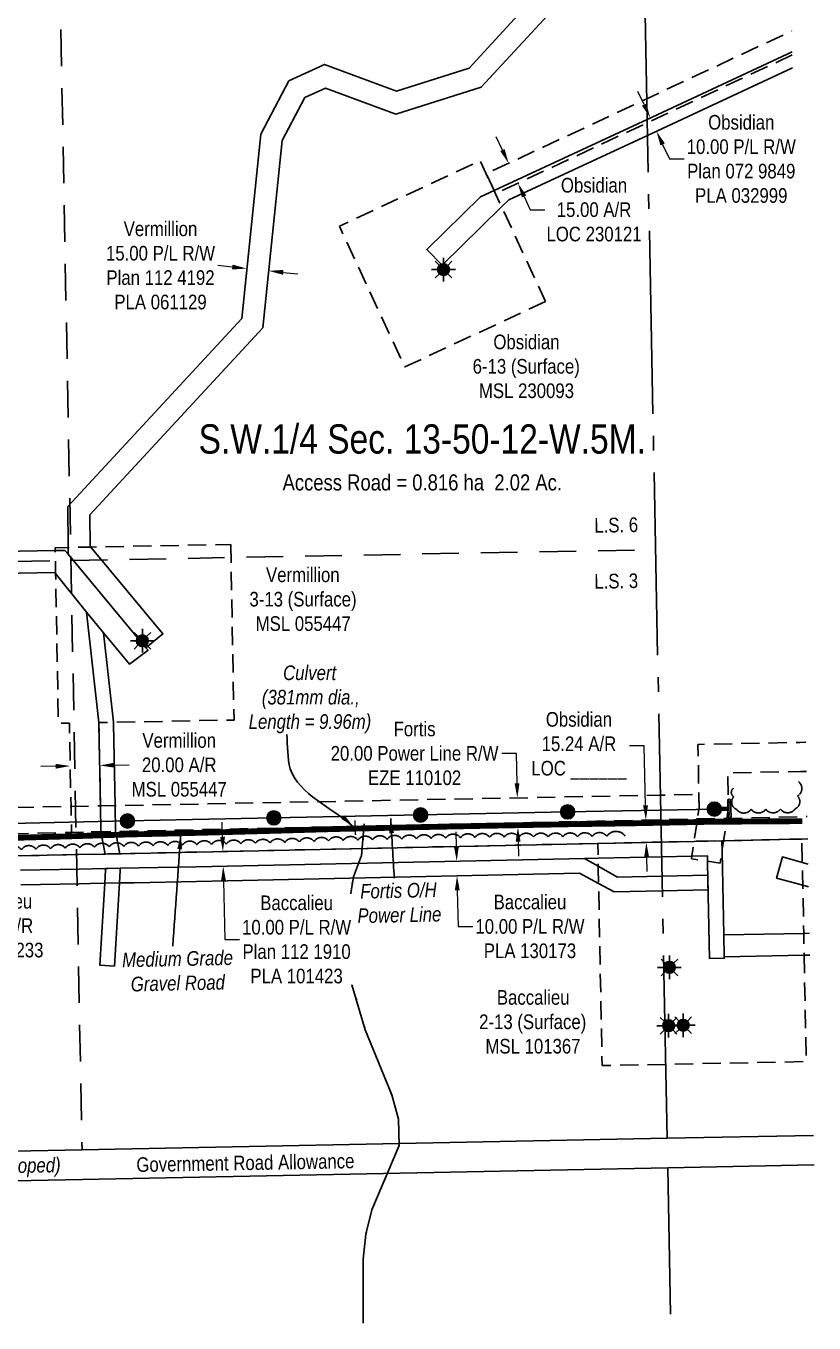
# Model space of a CAD drawing. Extents: x 589502 to 595950, y 5907385 to 5909234.
# Drawn here: x 591328 to 591866, y 5907396 to 5908282 of the extents above; entities that cross this region are included whole.
import ezdxf
from ezdxf.enums import TextEntityAlignment as Align

# ---------------------------------------------------------------- set-up
doc = ezdxf.new("R2010")
doc.units = 0
doc.header["$LTSCALE"] = 5
doc.header["$PDSIZE"] = 0.5
for name, pattern in [('0', [1, 1, 0]), ('foc-ACCESSROAD', [3.75, 2.5, -1.25]), ('foc-FLOWLINE', [3.75, 2.5, -1.25]), ('foc-LSD', [8, 5, -3]), ('foc-QUARTERLINE', [33, 25, -3, 2, -3]), ('foc-WHEELTRACKS', [2, 0.4, -1.6]), ('POWERLINE5', [7.8, 2.4, -0.6, 0.6, -0.6, 0.6, -0.6, 2.4])]:
    doc.linetypes.add(name, pattern=pattern)
doc.layers.get('Defpoints').update_dxf_attribs({"color": 9})
for name, color, linetype, lineweight in [('AS-GENERAL', 48, 'Continuous', 18), ('C-AR-T', 13, 'Continuous', 9), ('C-RW-T', 13, 'Continuous', 9), ('C-WS-T', 13, 'Continuous', 9), ('F-AR-T', 190, 'Continuous', 9), ('F-EZE-T', 190, 'Continuous', 9), ('F-RW-T', 190, 'Continuous', 9), ('F-WS-T', 190, 'Continuous', 9), ('T-TEXT', 48, 'Continuous', 18)]:
    doc.layers.add(name, color=color, linetype=linetype, lineweight=lineweight)
for name, color, linetype in [('AS-POWER', 104, 'foc-POWER'), ('AS-POWER-EXISTING', 72, 'POWERLINE5'), ('AS-POWER-EXISTING-ANC', 72, 'Continuous'), ('AS-ROADS', 254, 'Continuous'), ('C-AR', 13, 'foc-ACCESSROAD'), ('C-RW', 13, 'Continuous'), ('C-SYMBOL', 7, 'Continuous'), ('C-WS', 13, 'foc-ACCESSROAD'), ('C-WS-S', 8, 'Continuous'), ('F-EZE', 190, 'foc-FLOWLINE'), ('F-RW', 190, 'Continuous'), ('F-WS', 190, 'foc-ACCESSROAD'), ('F-WS-S', 8, 'Continuous'), ('L-AREAREQUIRED', 7, 'Continuous'), ('L-QSEC', 8, 'foc-QUARTERLINE'), ('L-ROAD-T', 7, 'Continuous'), ('L-SEC', 7, 'Continuous'), ('L-SECTION-LSD', 7, 'foc-LSD'), ('T-BUSH', 110, '0'), ('T-CREEK', 160, 'Continuous'), ('T-WATER-P3', 160, 'foc-WHEELTRACKS')]:
    doc.layers.add(name, color=color, linetype=linetype)
doc.styles.add('100L', font='ARIALN.TTF', dxfattribs={"height": 11})
doc.styles.add('175L', font='ARIALN.TTF', dxfattribs={"height": 20})
doc.styles.add('80CG', font='ARIALN.TTF', dxfattribs={"height": 10})
doc.styles.add('80L', font='ARIALN.TTF', dxfattribs={"height": 10})
doc.styles.add('80LS', font='ARIALNI.TTF', dxfattribs={"height": 10})
doc.styles.add('foc-LtypeFont', font='ARIALN.TTF', dxfattribs={"height": 7.35})
doc.linetypes.add('foc-POWER', pattern='A,6,-1,["P",foc-LtypeFont,S=0.2,R=0,X=-0.625,Y=-0.75],-1.24,4', length=12.24)
doc.linetypes.add('foc-TOPO-flowdirection-NOLINE', pattern='A,0,[">",foc-LtypeFont,S=0.3,R=0,X=0,Y=-0.945],-20,[">",foc-LtypeFont,S=0.3,R=0,X=0,Y=-0.945],0', length=20)
doc.dimstyles.new('Compass 5 000', dxfattribs={"dimscale": 5, "dimtxt": 9, "dimasz": 2, "dimexe": 0.2, "dimexo": 0.0625, "dimgap": 0.5, "dimtad": 0, "dimtih": 1, "dimtoh": 1, "dimzin": 0, "dimdsep": 46, "dimtxsty": '80CG', "dimcen": 0.1, "dimse1": 1, "dimse2": 1, "dimclrd": 256, "dimclrt": 256, "dimaunit": 1, "dimadec": 4, "dimazin": 0, "dimtfac": 0.06, "dimtofl": 0, "dimtmove": 0, "dimatfit": 1, "dimfxl": 0.2, "dimtolj": 1, "dimtzin": 0, "dimlwd": -1, "dimarcsym": 0})

# ---------------------------------------------------------------- blocks, each defined once
blk = doc.blocks.new('*D418')
at = {"layer": 'C-AR-T', "transparency": 16777216}
for p, q in [((591653.28, 5908196.92), (591649.05, 5908205.98)), ((591668.09, 5908165.2), (591672.32, 5908156.14)), ((591672.32, 5908156.14), (591682.32, 5908156.14))]:
    blk.add_line(p, q, dxfattribs=at)
for points in [[(591654.79, 5908197.63), (591651.77, 5908196.22), (591657.51, 5908187.86)], [(591669.6, 5908165.91), (591666.58, 5908164.5), (591663.86, 5908174.26)]]:
    blk.add_solid(points, dxfattribs=at)
at = {"layer": 'Defpoints', "color": 0, "transparency": 16777216}
for p in [(591665.53, 5908191.61), (591663.86, 5908174.26), (591671.88, 5908178.01)]:
    blk.add_point(p, dxfattribs=at)
at = {"layer": 'C-AR-T', "transparency": 16777216, "insert": (591715.83, 5908156.14), "char_height": 10, "attachment_point": 5, "style": '80CG'}
blk.add_mtext('\\A1;Obsidian\\P15.00 A/R\\PLOC 230121', dxfattribs=at)
blk = doc.blocks.new('*D425')
at = {"layer": 'C-RW-T', "transparency": 16777216}
for p, q in [((591750.04, 5908227.92), (591745.83, 5908236.99)), ((591762.68, 5908200.73), (591767.29, 5908190.81)), ((591767.29, 5908190.81), (591777.29, 5908190.81))]:
    blk.add_line(p, q, dxfattribs=at)
for points in [[(591751.55, 5908228.62), (591748.53, 5908227.22), (591754.25, 5908218.85)], [(591764.19, 5908201.43), (591761.17, 5908200.03), (591758.46, 5908209.8)]]:
    blk.add_solid(points, dxfattribs=at)
at = {"layer": 'Defpoints', "color": 0, "transparency": 16777216}
for p in [(591752.12, 5908217.86), (591758.46, 5908209.8), (591756.32, 5908208.8)]:
    blk.add_point(p, dxfattribs=at)
at = {"layer": 'C-RW-T', "transparency": 16777216, "insert": (591816.37, 5908190.81), "char_height": 10, "attachment_point": 5, "style": '80CG'}
blk.add_mtext('\\A1;Obsidian\\P10.00 P/L R/W\\PPlan 072 9849\\PPLA 032999', dxfattribs=at)
blk = doc.blocks.new('*D434')
at = {"layer": 'Defpoints', "color": 0, "transparency": 16777216}
for p in [(591378.29, 5907776.52), (591358.17, 5907774.78), (591378.31, 5907775.15)]:
    blk.add_point(p, dxfattribs=at)
at = {"layer": 'F-AR-T', "transparency": 16777216}
for p, q in [((591348.15, 5907775.98), (591338.15, 5907775.8)), ((591388.29, 5907776.7), (591398.29, 5907776.89))]:
    blk.add_line(p, q, dxfattribs=at)
for points in [[(591348.12, 5907777.64), (591348.18, 5907774.31), (591358.15, 5907776.16)], [(591388.26, 5907778.37), (591388.32, 5907775.04), (591378.29, 5907776.52)]]:
    blk.add_solid(points, dxfattribs=at)
at = {"layer": 'F-AR-T', "transparency": 16777216, "insert": (591432.57, 5907776.89), "char_height": 10, "attachment_point": 5, "style": '80CG'}
blk.add_mtext('\\A1;Vermillion\\P20.00 A/R\\PMSL 055447', dxfattribs=at)
blk = doc.blocks.new('*D435')
at = {"layer": 'Defpoints', "color": 0, "transparency": 16777216}
for p in [(591216.36, 5907673.75), (591236.37, 5907674.17), (591236.53, 5907666.28)]:
    blk.add_point(p, dxfattribs=at)
at = {"layer": 'F-AR-T', "transparency": 16777216}
for p, q in [((591206.53, 5907665.66), (591196.53, 5907665.45)), ((591246.53, 5907666.49), (591273.1, 5907667.04))]:
    blk.add_line(p, q, dxfattribs=at)
for points in [[(591206.49, 5907667.32), (591206.56, 5907663.99), (591216.52, 5907665.86)], [(591246.49, 5907668.15), (591246.56, 5907664.82), (591236.53, 5907666.28)]]:
    blk.add_solid(points, dxfattribs=at)
at = {"layer": 'F-AR-T', "transparency": 16777216, "insert": (591307.38, 5907667.04), "char_height": 10, "attachment_point": 5, "style": '80CG'}
blk.add_mtext('\\A1;Baccalieu\\P20.00 A/R\\PMSL 101233', dxfattribs=at)
blk = doc.blocks.new('*D437')
at = {"layer": 'Defpoints', "color": 0, "transparency": 16777216}
for p in [(591604.06, 5907753.27), (591663.45, 5907754.37), (591604.43, 5907733.36)]:
    blk.add_point(p, dxfattribs=at)
at = {"layer": 'F-EZE-T', "transparency": 16777216}
for p, q in [((591662.88, 5907784.73), (591652.88, 5907784.73)), ((591663.26, 5907764.37), (591662.88, 5907784.73)), ((591664, 5907724.46), (591664.19, 5907714.46))]:
    blk.add_line(p, q, dxfattribs=at)
for points in [[(591664.93, 5907764.4), (591661.59, 5907764.34), (591663.45, 5907754.37)], [(591665.67, 5907724.49), (591662.34, 5907724.43), (591663.82, 5907734.46)]]:
    blk.add_solid(points, dxfattribs=at)
at = {"layer": 'F-EZE-T', "transparency": 16777216, "insert": (591593.29, 5907784.73), "char_height": 10, "attachment_point": 5, "style": '80CG'}
blk.add_mtext('\\A1;Fortis\\P20.00 Power Line R/W\\PEZE 110102', dxfattribs=at)
blk = doc.blocks.new('*D440')
at = {"layer": 'Defpoints', "color": 0, "transparency": 16777216}
for p in [(591478.64, 5908114.59), (591478.78, 5908115.96), (591493.54, 5908113.03)]:
    blk.add_point(p, dxfattribs=at)
at = {"layer": 'F-RW-T', "transparency": 16777216}
for p, q in [((591468.83, 5908117), (591458.89, 5908118.04)), ((591503.63, 5908113.36), (591513.58, 5908112.32))]:
    blk.add_line(p, q, dxfattribs=at)
for points in [[(591469.01, 5908118.66), (591468.66, 5908115.34), (591478.78, 5908115.96)], [(591503.8, 5908115.02), (591503.46, 5908111.7), (591493.68, 5908114.4)]]:
    blk.add_solid(points, dxfattribs=at)
at = {"layer": 'F-RW-T', "transparency": 16777216, "insert": (591419.8, 5908118.04), "char_height": 10, "attachment_point": 5, "style": '80CG'}
blk.add_mtext('\\A1;Vermillion\\P15.00 P/L R/W\\PPlan 112 4192\\PPLA 061129', dxfattribs=at)
blk = doc.blocks.new('*D442')
at = {"layer": 'Defpoints', "color": 0, "transparency": 16777216}
for p in [(591465.8, 5907717.84), (591462.6, 5907707.77), (591466.01, 5907707.85)]:
    blk.add_point(p, dxfattribs=at)
at = {"layer": 'F-RW-T', "transparency": 16777216}
for p, q in [((591462.18, 5907727.76), (591461.97, 5907737.76)), ((591462.81, 5907697.78), (591463.65, 5907657.63)), ((591463.65, 5907657.63), (591473.65, 5907657.63))]:
    blk.add_line(p, q, dxfattribs=at)
for points in [[(591463.85, 5907727.8), (591460.52, 5907727.73), (591462.39, 5907717.76)], [(591464.48, 5907697.81), (591461.14, 5907697.74), (591462.6, 5907707.77)]]:
    blk.add_solid(points, dxfattribs=at)
at = {"layer": 'F-RW-T', "transparency": 16777216, "insert": (591512.73, 5907657.63), "char_height": 10, "attachment_point": 5, "style": '80CG', "bg_fill": 3, "box_fill_scale": 1.1, "bg_fill_color": 256, "bg_fill_true_color": 13158600, "bg_fill_transparency": 0}
blk.add_mtext('\\A1;Baccalieu\\P10.00 P/L R/W\\PPlan 112 1910\\PPLA 101423', dxfattribs=at)
blk = doc.blocks.new('*D443')
at = {"layer": 'Defpoints', "color": 0, "transparency": 16777216}
for p in [(591626.6, 5907711.29), (591622.27, 5907701.19), (591626.81, 5907701.29)]:
    blk.add_point(p, dxfattribs=at)
at = {"layer": 'F-RW-T', "transparency": 16777216}
for p, q in [((591621.85, 5907721.19), (591621.64, 5907731.19)), ((591622.48, 5907691.2), (591622.99, 5907666.52)), ((591622.99, 5907666.52), (591632.99, 5907666.52))]:
    blk.add_line(p, q, dxfattribs=at)
for points in [[(591623.52, 5907721.23), (591620.18, 5907721.16), (591622.06, 5907711.2)], [(591624.14, 5907691.23), (591620.81, 5907691.16), (591622.27, 5907701.19)]]:
    blk.add_solid(points, dxfattribs=at)
at = {"layer": 'F-RW-T', "transparency": 16777216, "insert": (591672.08, 5907666.52), "char_height": 10, "attachment_point": 5, "style": '80CG'}
blk.add_mtext('\\A1;Baccalieu\\P10.00 P/L R/W\\PPLA 130173', dxfattribs=at)
blk = doc.blocks.new('GAS')
h = blk.add_hatch(color=255)
h.dxf.hatch_style = 1
edge = h.paths.add_edge_path()
edge.add_arc((0, 0), 0.9, 0, 360)
for p, q in [((-0.81, 0), (-1.62, 0)), ((-0.57, 0.57), (-1.14, 1.14)), ((0, 0.81), (0, 1.62)), ((0.57, 0.57), (1.14, 1.14)), ((1.62, 0), (0.81, 0)), ((-0.57, -0.57), (-1.14, -1.14)), ((0, -0.81), (0, -1.62)), ((1.14, -1.14), (0.57, -0.57))]:
    blk.add_line(p, q)
blk.add_circle((0, 0), 0.8)
blk = doc.blocks.new('POWERPOLE')
h = blk.add_hatch(color=255)
edge = h.paths.add_edge_path()
edge.add_arc((0, 0), 0.96, 0, 360)
at = {"linetype": 'Continuous'}
for p, q in [((0.68, -0.68), (-0.68, 0.68)), ((-0.68, -0.68), (0.68, 0.68))]:
    blk.add_line(p, q, dxfattribs=at)
blk.add_circle((0, 0), 0.96, dxfattribs=at)
blk = doc.blocks.new('*U446')
h = blk.add_hatch(color=255)
h.dxf.hatch_style = 1
edge = h.paths.add_edge_path()
edge.add_arc((-2.05, -0.06), 0.2, 91.7005, 271.7005, ccw=False)
edge.add_line((-2.05, 0.14), (-0.21, 0.19))
edge.add_line((-0.21, 0.19), (-0.19, -0.21))
edge.add_line((-0.19, -0.21), (-2.04, -0.26))
h = blk.add_hatch(color=255)
h.dxf.hatch_style = 1
edge = h.paths.add_edge_path()
edge.add_arc((0.03, -1.1), 0.2, -178.2995, 1.7005, ccw=False)
edge.add_line((-0.17, -1.11), (-0.21, 0.19))
edge.add_line((-0.21, 0.19), (-0.23, 1.09))
edge.add_arc((-0.03, 1.1), 0.2, 1.7005, 181.7005, ccw=False)
edge.add_line((0.17, 1.11), (0.23, -1.09))
at = {"color": 255, "flags": 128}
blk.add_lwpolyline([(-2.04, -0.26, -1), (-2.05, 0.14), (-0.21, 0.19), (-0.19, -0.21)], format="xyb", close=True, dxfattribs=at)
at = {"color": 72, "const_width": 0.1, "flags": 128}
for points in [[(-2.05, -0.06), (0, 0)], [(0.03, -1.1), (-0.03, 1.1)]]:
    blk.add_lwpolyline(points, dxfattribs=at)
at = {"color": 255}
blk.add_lwpolyline([(0.23, -1.09, -1), (-0.17, -1.11), (-0.21, 0.19), (-0.23, 1.09, -1), (0.17, 1.11)], format="xyb", close=True, dxfattribs=at)
blk = doc.blocks.new('*D447')
at = {"layer": 'C-AR-T', "transparency": 16777216}
for p, q in [((591750.13, 5907789.9), (591740.13, 5907789.9)), ((591751, 5907749.21), (591750.13, 5907789.9)), ((591751.76, 5907713.97), (591751.97, 5907703.98))]:
    blk.add_line(p, q, dxfattribs=at)
for points in [[(591752.67, 5907749.25), (591749.33, 5907749.18), (591751.21, 5907739.21)], [(591753.42, 5907714.01), (591750.09, 5907713.94), (591751.54, 5907723.97)]]:
    blk.add_solid(points, dxfattribs=at)
at = {"layer": 'Defpoints', "color": 0, "transparency": 16777216}
for p in [(591339.15, 5907730.36), (591751.54, 5907723.97), (591339.48, 5907715.12)]:
    blk.add_point(p, dxfattribs=at)
at = {"layer": 'C-AR-T', "transparency": 16777216, "insert": (591705.52, 5907789.9), "char_height": 10, "attachment_point": 5, "style": '80CG'}
blk.add_mtext('\\A1;Obsidian\\P15.24 A/R\\PLOC ______', dxfattribs=at)

msp = doc.modelspace()

# ---------------------------------------------------------------- linework, layer by layer
at = {"layer": 'AS-GENERAL', "const_width": 1, "flags": 128}
msp.add_lwpolyline([(591552.553, 5907738.944), (591552.93, 5907728.998)], dxfattribs=at)
at = {"layer": 'AS-POWER', "flags": 128}
msp.add_lwpolyline([(591217.345, 5907734.936), (591233.413, 5907735.289), (591307.442, 5907736.754), (591397.235, 5907738.6), (591497.177, 5907740.697), (591597.413, 5907742.704), (591697.804, 5907744.823), (591797.996, 5907746.762)], dxfattribs=at)
at = {"layer": 'AS-ROADS', "const_width": 3.998, "flags": 128}
msp.add_lwpolyline([(591200.264, 5907723.664), (591306.981, 5907726.722), (591357.322, 5907728.113), (591398.209, 5907729.417), (591438.164, 5907730.308), (591497.654, 5907731.912), (591540.029, 5907733.137), (591597.823, 5907734.43), (591640.403, 5907735.285), (591698.863, 5907736.381), (591738.883, 5907736.955), (591796.69, 5907738.083), (591840.167, 5907738.332), (591858.007, 5907738.51)], dxfattribs=at)
at = {"layer": 'C-AR', "flags": 128}
msp.add_lwpolyline([(591851.229, 5908261.89), (591752.162, 5908215.558), (591648.55, 5908167.102), (591647.574, 5908169.205), (591642.234, 5908180.716), (591751.84, 5908231.976), (591850.907, 5908278.308)], dxfattribs=at)
at = {"layer": 'C-RW'}
msp.add_lwpolyline([(591851.402, 5908253.047), (591752.331, 5908206.933), (591657.697, 5908162.906), (591652.743, 5908158.06), (591612.037, 5908118.25), (591601.552, 5908128.959), (591638.295, 5908164.887), (591752.117, 5908217.849), (591851.188, 5908263.948)], dxfattribs=at)
at = {"layer": 'C-WS', "flags": 128}
msp.add_lwpolyline([(591682.742, 5908093.387), (591586.536, 5908048.762), (591541.911, 5908144.968), (591638.117, 5908189.592), (591642.234, 5908180.716), (591647.574, 5908169.205), (591648.55, 5908167.102), (591652.743, 5908158.06), (591682.742, 5908093.387)], close=True, dxfattribs=at)
msp.add_lwpolyline([(591861.711, 5907726.344), (591857.755, 5907726.259), (591804.313, 5907725.111), (591803.06, 5907725.084), (591784.109, 5907724.676), (591761.779, 5907724.198), (591718.4, 5907723.264), (591392.065, 5907716.25), (591383.875, 5907716.073), (591381.927, 5907716.033), (591363.905, 5907715.647), (591245.569, 5907713.106), (591216.349, 5907712.48), (591217.418, 5907660.205), (591067.519, 5907657.036), (591065.026, 5907778.876), (591214.925, 5907782.045), (591216.037, 5907727.724), (591359.053, 5907730.791), (591379.136, 5907731.224), (591389.128, 5907731.425), (591761.481, 5907739.441), (591786.419, 5907739.974), (591806.623, 5907740.41), (591857.456, 5907741.503), (591861.413, 5907741.588)], dxfattribs=at)
at = {"layer": 'F-EZE', "flags": 128}
msp.add_lwpolyline([(591860.808, 5907772.457), (591856.852, 5907772.38), (591807.064, 5907771.404), (591807.511, 5907746.291), (591806.623, 5907740.41), (591804.313, 5907725.111), (591803.215, 5907717.845), (591802.003, 5907709.816), (591793.361, 5907711.111), (591782.31, 5907712.767), (591782.594, 5907714.646), (591784.109, 5907724.676), (591785.94, 5907736.798), (591786.419, 5907739.974), (591787.572, 5907747.609), (591787.41, 5907756.743), (591786.801, 5907790.923), (591856.462, 5907792.289), (591860.419, 5907792.366)], dxfattribs=at)
msp.add_lwpolyline([(591786.419, 5907739.974), (591785.94, 5907736.798), (591761.542, 5907736.331), (591389.556, 5907729.208), (591379.414, 5907729.013), (591224.218, 5907726.042), (591210.002, 5907706.485), (591193.897, 5907718.194), (591213.935, 5907745.761), (591214.823, 5907745.778), (591358.698, 5907748.533), (591378.806, 5907748.918), (591388.799, 5907749.11), (591761.152, 5907756.239), (591787.41, 5907756.743), (591787.572, 5907747.609), (591786.419, 5907739.974)], close=True, dxfattribs=at)
at = {"layer": 'F-RW'}
for points in [[(591718.56, 5908326.452), (591638.862, 5908239.855), (591638.862, 5908239.855), (591580.415, 5908221.404), (591532.357, 5908239.135), (591518.394, 5908232.708), (591502.945, 5908203.36), (591489.626, 5908075.419), (591371.626, 5907947.749), (591371.758, 5907926.372), (591372.297, 5907925.721), (591421.393, 5907866.347), (591409.862, 5907856.785), (591356.819, 5907920.915), (591356.791, 5907925.431), (591356.614, 5907953.536), (591475.233, 5908081.877), (591488.328, 5908207.781), (591507.495, 5908244.193), (591531.75, 5908255.354), (591580.873, 5908237.177), (591630.576, 5908252.821), (591697.734, 5908326.064)], [(591245.569, 5907713.106), (591363.905, 5907715.648), (591381.927, 5907716.034), (591379.414, 5907729.013), (591379.152, 5907730.365), (591379.136, 5907731.224), (591378.806, 5907748.918), (591377.773, 5907804.182), (591377.584, 5907805.854), (591369.289, 5907881.146), (591380.888, 5907867.151), (591387.625, 5907806.038), (591387.759, 5907804.825), (591388.799, 5907749.11), (591389.129, 5907731.421), (591389.556, 5907729.208), (591389.556, 5907729.208), (591392.065, 5907716.252), (591718.4, 5907723.264), (591761.779, 5907724.198), (591784.109, 5907724.676), (591803.06, 5907725.084), (591803.215, 5907717.845), (591804.441, 5907660.802), (591804.753, 5907645.902), (591804.784, 5907644.848), (591794.79, 5907644.635), (591793.863, 5907687.766), (591793.648, 5907697.759), (591793.361, 5907711.111), (591793.28, 5907714.875), (591782.594, 5907714.646), (591761.974, 5907714.204), (591718.595, 5907713.271), (591709.326, 5907713.07), (591444.07, 5907707.374), (591392.291, 5907706.262), (591392.313, 5907704.759), (591391.786, 5907696.244), (591388.277, 5907639.518), (591378.301, 5907640.136), (591381.758, 5907696.028), (591382.313, 5907704.996), (591382.297, 5907706.047), (591364.227, 5907705.659), (591324.113, 5907704.989)], [(591862.352, 5907693.587), (591858.367, 5907694.679), (591840.463, 5907699.587), (591844.427, 5907714.047), (591858.048, 5907710.312), (591862.046, 5907709.215)], [(591324.113, 5907704.989), (591364.227, 5907705.659), (591382.297, 5907706.047), (591384.093, 5907706.105), (591392.291, 5907706.262), (591444.07, 5907707.374), (591709.326, 5907713.072), (591709.326, 5907713.072), (591718.703, 5907707.758), (591731.927, 5907700.263), (591762.235, 5907700.91), (591793.571, 5907701.578), (591793.652, 5907697.759), (591793.781, 5907691.585), (591762.43, 5907690.916), (591729.492, 5907690.213), (591718.933, 5907695.956), (591705.99, 5907702.994), (591444.28, 5907697.37), (591401.823, 5907696.459), (591391.786, 5907696.244), (591381.758, 5907696.028), (591371.721, 5907695.812), (591364.418, 5907695.655), (591324.32, 5907694.987)], [(591863.263, 5907647.033), (591859.297, 5907646.952), (591804.744, 5907645.901), (591804.441, 5907660.802), (591859.005, 5907661.849), (591862.972, 5907661.928)]]:
    msp.add_lwpolyline(points, dxfattribs=at)
msp.add_lwpolyline([(591356.819, 5907920.915), (591409.862, 5907856.786), (591411.286, 5907855.225), (591398.675, 5907845.715), (591380.888, 5907867.151), (591369.289, 5907881.146), (591348.166, 5907907.545), (591347.535, 5907908.334), (591176.692, 5907905.114), (591161.559, 5907904.829), (591146.333, 5907904.542), (591065.532, 5907903.022), (590960.348, 5907853.944), (590960.051, 5907870.352), (591062.073, 5907917.953), (591146.323, 5907919.538), (591161.549, 5907919.825), (591176.685, 5907920.11), (591347.872, 5907923.337), (591354.448, 5907923.461), (591356.819, 5907920.915)], close=True, dxfattribs=at)
at = {"layer": 'F-WS', "flags": 128}
for points in [[(591467.756, 5907927.5), (591469.99, 5907807.575), (591387.625, 5907806.038), (591377.573, 5907805.851), (591377.773, 5907804.182), (591378.806, 5907748.918), (591379.136, 5907731.224), (591359.053, 5907730.791), (591358.698, 5907748.533), (591357.555, 5907805.478), (591350.071, 5907805.338), (591348.166, 5907907.545), (591347.872, 5907923.337), (591347.836, 5907925.264), (591356.791, 5907925.431), (591372.297, 5907925.721), (591467.756, 5907927.5)], [(591859.294, 5907647.073), (591860.718, 5907574.232), (591764.751, 5907572.362), (591721.356, 5907571.517), (591718.993, 5907692.827), (591718.742, 5907705.71), (591718.595, 5907713.271), (591718.4, 5907723.264), (591761.779, 5907724.198), (591784.109, 5907724.676), (591803.06, 5907725.084), (591804.313, 5907725.111), (591857.755, 5907726.259), (591858.796, 5907672.545), (591859.005, 5907661.877), (591859.294, 5907647.073)]]:
    msp.add_lwpolyline(points, close=True, dxfattribs=at)
at = {"layer": 'L-QSEC'}
for p, q in [((591765.74, 5907521.821), (591749.998, 5908326.069)), ((591768.113, 5907401.781), (591766.133, 5907501.717))]:
    msp.add_line(p, q, dxfattribs=at)
at = {"layer": 'L-SEC'}
for p, q in [((591765.739, 5907521.821), (591366.191, 5907513.891)), ((591865.675, 5907523.808), (591765.739, 5907521.821)), ((591366.191, 5907513.891), (590966.644, 5907505.96)), ((591366.57, 5907493.786), (591766.133, 5907501.717)), ((591766.133, 5907501.717), (591866.069, 5907503.704)), ((590967.007, 5907485.856), (591366.57, 5907493.786))]:
    msp.add_line(p, q, dxfattribs=at)
at = {"layer": 'L-SECTION-LSD', "flags": 128}
for points in [[(591351.027, 5908319.157), (591366.192, 5907513.89)], [(591358.61, 5907916.524), (591757.869, 5907923.945)], [(590959.35, 5907909.103), (591358.61, 5907916.524)]]:
    msp.add_lwpolyline(points, dxfattribs=at)
at = {"layer": 'T-BUSH', "flags": 128}
for points in [[(591855.403, 5907765.581, -0.5205671), (591854.847, 5907755.601, -0.5205671), (591853.108, 5907746.859, -0.5205671), (591843.113, 5907746.759, -0.5205671), (591833.118, 5907746.679, -0.5205671), (591823.123, 5907746.632, -0.5205671), (591813.127, 5907746.584, -0.5205671), (591811.238, 5907755.129, -0.5205671), (591810.928, 5907760.914, -0.5205671)], [(591244.894, 5907716.107, -0.5205671), (591254.882, 5907716.479, -0.5205671), (591264.871, 5907716.852, -0.5205671), (591274.859, 5907717.224, -0.5205671), (591284.848, 5907717.596, -0.5205671), (591294.837, 5907717.966, -0.5205671), (591304.826, 5907718.31, -0.5205671), (591314.816, 5907718.655, -0.5205671), (591324.805, 5907718.999, -0.5205671), (591334.795, 5907719.343, -0.5205671), (591344.785, 5907719.687, -0.5205671), (591354.774, 5907720.031, -0.5205671), (591364.765, 5907720.346, -0.5205671), (591374.756, 5907720.644, -0.5205671), (591384.747, 5907720.942, -0.5205671), (591394.738, 5907721.24, -0.5205671), (591404.73, 5907721.487, -0.5205671), (591414.724, 5907721.7, -0.5205671), (591424.717, 5907721.914, -0.5205671), (591434.71, 5907722.127, -0.5205671), (591444.703, 5907722.361, -0.5205671), (591454.695, 5907722.608, -0.5205671), (591464.688, 5907722.855, -0.5205671), (591474.68, 5907723.102, -0.5205671), (591484.673, 5907723.35, -0.5205671), (591494.665, 5907723.597, -0.5205671), (591504.656, 5907723.91, -0.5205671), (591514.645, 5907724.265, -0.5205671), (591524.634, 5907724.62, -0.5205671), (591534.623, 5907724.975, -0.5205671), (591544.614, 5907725.289, -0.5205671), (591554.606, 5907725.531, -0.5205671), (591564.599, 5907725.773, -0.5205671), (591574.592, 5907726.015, -0.5205671), (591584.584, 5907726.256, -0.5205671), (591594.577, 5907726.498, -0.5205671), (591604.57, 5907726.718, -0.5205671), (591614.563, 5907726.923, -0.5205671), (591624.557, 5907727.128, -0.5205671), (591634.55, 5907727.334, -0.5205671), (591644.544, 5907727.493, -0.5205671), (591654.539, 5907727.549, -0.5205671), (591664.535, 5907727.606, -0.5205671), (591674.53, 5907727.662, -0.5205671), (591684.526, 5907727.718, -0.5205671), (591694.521, 5907727.774, -0.5205671), (591704.516, 5907727.87, -0.5205671), (591714.511, 5907728.001, -0.5205671), (591724.505, 5907728.133, -0.5205671), (591737.041, 5907728.299, -0.5205671)]]:
    msp.add_lwpolyline(points, format="xyb", dxfattribs=at)
at = {"layer": 'T-CREEK', "linetype": 'foc-TOPO-flowdirection-NOLINE', "flags": 128}
msp.add_lwpolyline([(591558.892, 5907736.575), (591557.118, 5907714.932), (591551.54, 5907700.43), (591548.807, 5907683.573), (591548.498, 5907644.314), (591550.556, 5907626.701), (591559.625, 5907596.039), (591577.658, 5907551.509), (591582.255, 5907534.966), (591582.777, 5907516.816), (591564.153, 5907472.897), (591560.059, 5907456.449), (591558.095, 5907439.299), (591558.264, 5907395.634)], dxfattribs=at)
at = {"layer": 'T-WATER-P3', "flags": 128}
msp.add_lwpolyline([(591558.892, 5907736.575), (591557.118, 5907714.932), (591551.54, 5907700.43), (591548.807, 5907683.573), (591548.498, 5907644.314), (591550.556, 5907626.701), (591559.625, 5907596.039), (591577.658, 5907551.509), (591582.255, 5907534.966), (591582.777, 5907516.816), (591564.153, 5907472.897), (591560.059, 5907456.449), (591558.095, 5907439.299), (591558.264, 5907395.634)], dxfattribs=at)

# ---------------------------------------------------------------- block references
at = {"layer": 'AS-POWER-EXISTING', "xscale": 4.997749999999932, "yscale": 4.997749999999932, "zscale": 4.997749999999932}
for p in [(591697.804, 5907744.823), (591797.996, 5907746.762), (591397.235, 5907738.6), (591497.177, 5907740.697), (591597.413, 5907742.704)]:
    msp.add_blockref('POWERPOLE', p, dxfattribs=at)
at = {"layer": 'AS-POWER-EXISTING-ANC', "xscale": 4.997760549999968, "yscale": 4.997760549999968, "zscale": 4.997760549999968}
msp.add_blockref('*U446', (591808.236, 5907747.066), dxfattribs=at)
at = {"layer": 'C-WS-S', "color": 6, "xscale": 4.997749999999961, "yscale": 4.997749999999961, "zscale": 4.997749999999961}
msp.add_blockref('GAS', (591613.051, 5908115.259), dxfattribs=at)
at = {"layer": 'F-WS-S', "color": 6, "xscale": 4.997749999999961, "yscale": 4.997749999999961, "zscale": 4.997749999999961}
for p in [(591407.401, 5907861.705), (591767.319, 5907638.615), (591776.746, 5907599.07), (591766.754, 5907598.766)]:
    msp.add_blockref('GAS', p, dxfattribs=at)

# ---------------------------------------------------------------- texts
at = {"layer": 'AS-GENERAL', "insert": (591479.743, 5907844.834), "char_height": 9.99552, "attachment_point": 1, "style": '80L'}
msp.add_mtext_dynamic_manual_height_columns('\\pi23.762;{\\fArial Narrow|b0|i1|c0|p34;Culvert\\P\\pi9.2494;(381mm dia., \\P\\pi0.25952;Length = 9.96m)}', width=83.19686, gutter_width=50, heights=[0], dxfattribs=at)
at = {"layer": 'AS-POWER', "insert": (591553.527, 5907695.479), "char_height": 9.99552, "attachment_point": 1, "rotation": 1.181938, "style": '80L'}
msp.add_mtext_dynamic_manual_height_columns('\\pi2.5523;{\\fArial Narrow|b0|i1|c0|p34;Fortis O/H \\P\\pi0.32612;Power Line}', width=57.09352, gutter_width=50, heights=[0], dxfattribs=at)
at = {"layer": 'C-SYMBOL', "color": 3, "style": '175L'}
msp.add_text('S.W.1/4 Sec. 13-50-12-W.5M.', height=19.99104, dxfattribs=at).set_placement((591598.543, 5907983.564), align=Align.BOTTOM_CENTER)
at = {"layer": 'C-WS-T', "insert": (591632.684, 5908070.836), "char_height": 9.9955, "attachment_point": 1, "style": '175L'}
msp.add_mtext_dynamic_manual_height_columns('\\pi14.405;Obsidian\\P\\pi0.27086;6-13 (Surface)\\P\\pi4.5425;MSL 230093', width=72.62387, gutter_width=100, heights=[0], dxfattribs=at)
at = {"layer": 'F-WS-T', "char_height": 9.9955, "attachment_point": 1, "style": '175L'}
for s, insert in [('\\pi11.61;Vermillion\\P\\pi0.29473;3-13 (Surface)\\P\\pi4.5425;MSL 055447', (591480.236, 5907911.777)), ('\\pi12.329;Baccalieu\\P\\pi0.22655;2-13 (Surface)\\P\\pi4.5425;MSL 101367', (591637.147, 5907623.087))]:
    msp.add_mtext_dynamic_manual_height_columns(s, width=72.62387, gutter_width=100, heights=[0], dxfattribs=dict(at, insert=insert))
at = {"layer": 'L-AREAREQUIRED', "color": 5, "style": '100L'}
msp.add_text('Access Road = 0.816 ha  2.02 Ac.', height=10.99507, dxfattribs=at).set_placement((591598.543, 5907961.074), align=Align.BOTTOM_CENTER)
at = {"layer": 'T-TEXT', "style": '80LS'}
msp.add_text('(Undeveloped)', height=9.9955, rotation=1.012795, dxfattribs=at).set_placement((591314.066, 5907503.041), align=Align.MIDDLE_CENTER)

# ---------------------------------------------------------------- dimensions: what is measured, and where the dimension line sits
at = {"layer": 'C-AR-T', "color": 6}
for base, p1, p2, angle, text, picture, middle in [((591663.858, 5908174.262), (591665.533, 5908191.607), (591671.882, 5908178.009), 295.030939, 'Obsidian\\P15.00 A/R\\PLOC 230121', '*D418', (591715.834, 5908156.14)), ((591751.542, 5907723.972), (591339.15, 5907730.364), (591339.477, 5907715.123), 271.230235, 'Obsidian\\P15.24 A/R\\PLOC ______', '*D447', (591705.522, 5907789.898))]:
    dim = msp.add_linear_dim(base=base, p1=p1, p2=p2, angle=angle, text=text, dimstyle='Compass 5 000', dxfattribs=at)
    dim.commit()
    dim.dimension.update_dxf_attribs({"geometry": picture, "text_midpoint": middle, "dimtype": 161})
at = {"layer": 'C-RW-T', "color": 6}
dim = msp.add_linear_dim(base=(591758.464, 5908209.797), p1=(591752.116, 5908217.859), p2=(591756.325, 5908208.803), angle=294.927362, text='Obsidian\\P10.00 P/L R/W\\PPlan 072 9849\\PPLA 032999', dimstyle='Compass 5 000', dxfattribs=at)
dim.commit()
dim.dimension.update_dxf_attribs({"geometry": '*D425', "text_midpoint": (591816.373, 5908190.812), "dimtype": 161})
at = {"layer": 'F-AR-T'}
for base, p1, p2, angle, text, picture, middle in [((591378.29, 5907776.524), (591358.17, 5907774.783), (591378.315, 5907775.147), 1.037431, 'Vermillion\\P20.00 A/R\\PMSL 055447', '*D434', (591432.57, 5907776.886)), ((591236.53, 5907666.278), (591216.361, 5907673.753), (591236.366, 5907674.167), 1.185944, 'Baccalieu\\P20.00 A/R\\PMSL 101233', '*D435', (591307.385, 5907667.035))]:
    dim = msp.add_linear_dim(base=base, p1=p1, p2=p2, angle=angle, text=text, dimstyle='Compass 5 000', dxfattribs=at)
    dim.commit()
    dim.dimension.update_dxf_attribs({"geometry": picture, "text_midpoint": middle, "dimtype": 161})
at = {"layer": 'F-EZE-T', "color": 6}
dim = msp.add_linear_dim(base=(591663.447, 5907754.368), p1=(591604.429, 5907733.357), p2=(591604.059, 5907753.265), angle=91.064024, text='Fortis\\P20.00 Power Line R/W\\PEZE 110102', dimstyle='Compass 5 000', dxfattribs=at)
dim.commit()
dim.dimension.update_dxf_attribs({"geometry": '*D437', "text_midpoint": (591593.289, 5907784.73), "dimtype": 161})
at = {"layer": 'F-RW-T', "color": 6}
dim = msp.add_aligned_dim(p1=(591493.541, 5908113.032), p2=(591478.635, 5908114.591), distance=-1.378, text='Vermillion\\P15.00 P/L R/W\\PPlan 112 4192\\PPLA 061129', dimstyle='Compass 5 000', dxfattribs=at)
dim.commit()
dim.dimension.update_dxf_attribs({"geometry": '*D440', "text_midpoint": (591419.801, 5908118.042)})
dim = msp.add_linear_dim(base=(591622.267, 5907701.195), p1=(591626.603, 5907711.291), p2=(591626.812, 5907701.29), angle=271.198035, text='Baccalieu\\P10.00 P/L R/W\\PPLA 130173', dimstyle='Compass 5 000', dxfattribs=at)
dim.commit()
dim.dimension.update_dxf_attribs({"geometry": '*D443', "text_midpoint": (591672.078, 5907666.524), "dimtype": 161})

# ---------------------------------------------------------------- leaders
at = {"layer": 'AS-GENERAL', "path_type": 1}
msp.add_leader([(591433.675, 5907729.395), (591428.134, 5907653.025)], dimstyle='Compass 5 000', override={"dimgap": 0.5, "dimtad": 0}, dxfattribs=at)
at = {"layer": 'AS-POWER', "path_type": 1}
msp.add_leader([(591576.974, 5907740.253), (591579.4, 5907699.575)], dimstyle='Compass 5 000', override={"dimgap": 0.5, "dimtad": 0}, dxfattribs=at)

# ---------------------------------------------------------------- next in the draw order: texts
at = {"layer": 'L-ROAD-T', "insert": (591477.662, 5907510.101), "char_height": 9.9955, "width": 150.04914, "attachment_point": 2, "rotation": 1.012795, "style": '80L', "bg_fill": 3, "box_fill_scale": 1.15, "bg_fill_color": 256, "bg_fill_true_color": 256, "bg_fill_transparency": 0}
msp.add_mtext('Government Road Allowance', dxfattribs=at)
at = {"layer": 'L-SECTION-LSD', "char_height": 9.9955, "attachment_point": 1, "rotation": 1.064819, "style": '100L', "bg_fill": 3, "box_fill_scale": 1.5, "bg_fill_color": 256, "bg_fill_transparency": 0}
for s, width, insert in [('L.S. 6', 30.48313, (591715.913, 5907945.48)), ('L.S. 3', 30.37591, (591715.913, 5907907.212))]:
    msp.add_mtext_dynamic_manual_height_columns(s, width=width, gutter_width=55, heights=[0], dxfattribs=dict(at, insert=insert))

# ---------------------------------------------------------------- next in the draw order: dimensions: what is measured, and where the dimension line sits
at = {"layer": 'F-RW-T', "color": 6}
dim = msp.add_linear_dim(base=(591462.6, 5907707.774), p1=(591465.802, 5907717.835), p2=(591466.011, 5907707.846), angle=271.197381, text='Baccalieu\\P10.00 P/L R/W\\PPlan 112 1910\\PPLA 101423', dimstyle='Compass 5 000', override={"dimtfill": 1}, dxfattribs=at)
dim.commit()
dim.dimension.update_dxf_attribs({"geometry": '*D442', "text_midpoint": (591512.734, 5907657.629), "dimtype": 161})

# ---------------------------------------------------------------- next in the draw order: texts
at = {"layer": 'AS-GENERAL', "insert": (591393.121, 5907648.664), "char_height": 9.99552, "attachment_point": 1, "rotation": 1.229129, "style": '80L'}
msp.add_mtext_dynamic_manual_height_columns('\\pi0.32612;{\\fArial Narrow|b0|i1|c0|p34;Medium Grade \\P\\pi5.9102;Gravel Road}', width=75.55046, gutter_width=50, heights=[0], dxfattribs=at)

# ---------------------------------------------------------------- next in the draw order: leaders
at = {"layer": 'AS-GENERAL', "path_type": 1}
msp.add_leader([(591551.683, 5907734.538), (591508.423, 5907774.335), (591505.965, 5907797.754)], dimstyle='Compass 5 000', override={"dimgap": 0.5, "dimtad": 0}, dxfattribs=at)

doc.saveas('drawing.dxf')
